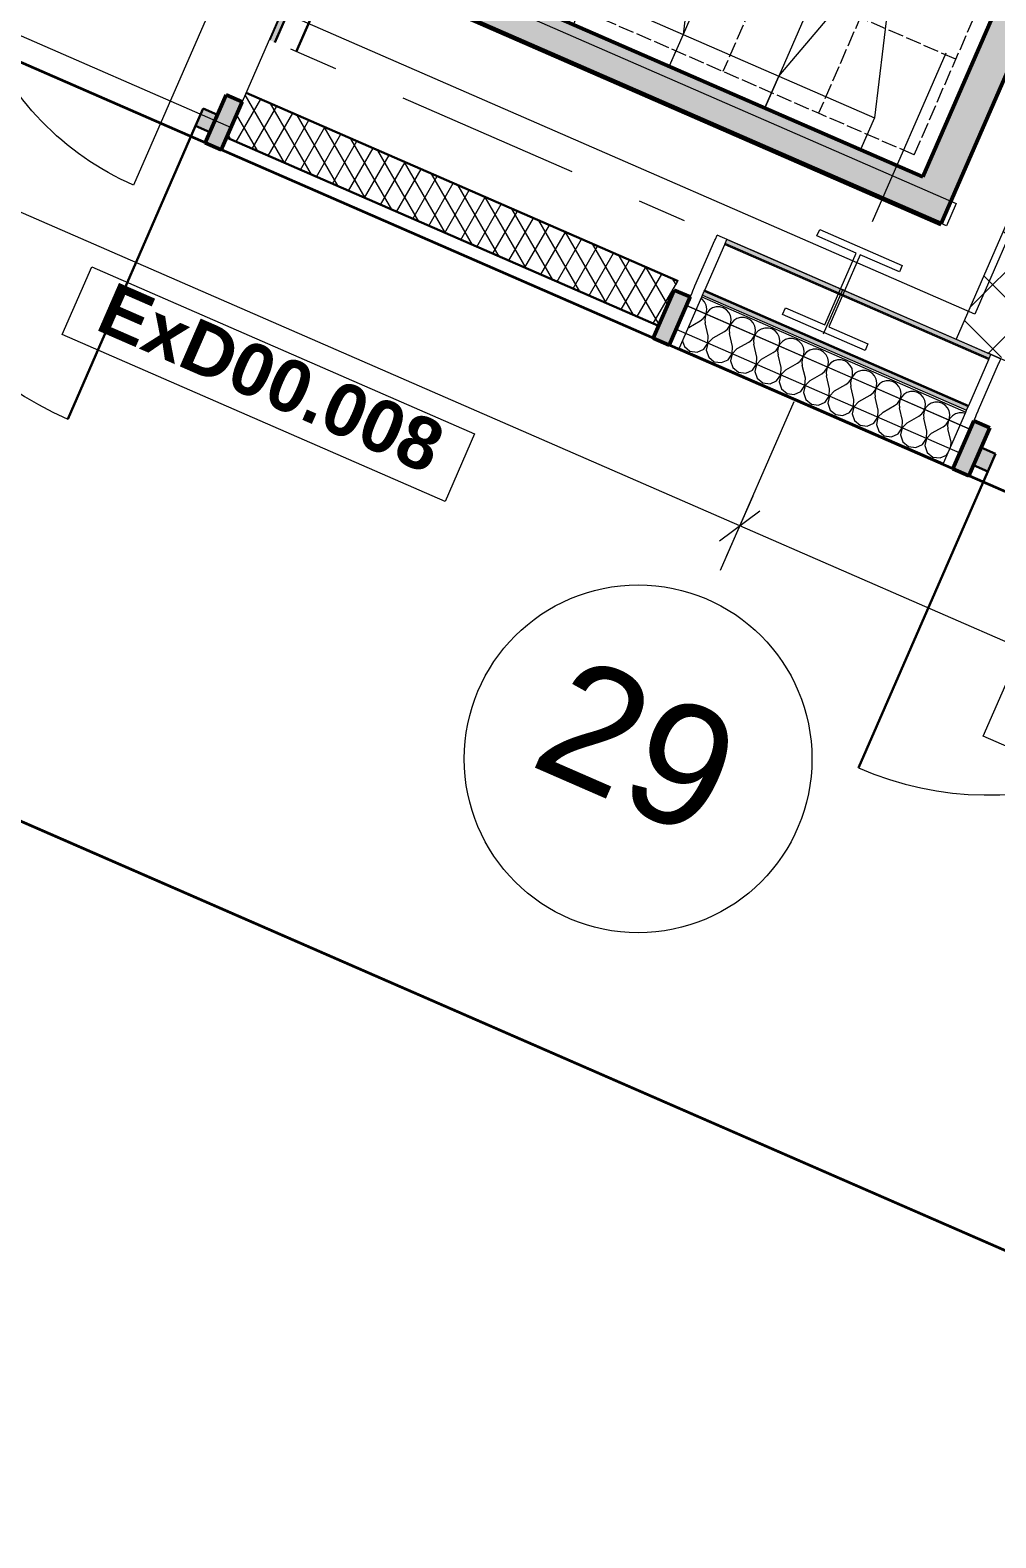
# Model space of a CAD drawing. Header units: millimetres. Extents: x -99530 to 90294, y -97212 to 56397.
# Drawn here: x 4494 to 7271, y -54804 to -50469 of the extents above; entities that cross this region are included whole.
import ezdxf
from ezdxf.enums import TextEntityAlignment as Align

# ---------------------------------------------------------------- set-up
doc = ezdxf.new("R2010")
doc.units = ezdxf.units.MM
doc.header["$MEASUREMENT"] = 0
doc.linetypes.add('Double Dashed', pattern=[1093.611073, 529.166651, -211.666656, 141.111112, -211.666656])
doc.linetypes.add('Hidden Line', pattern=[55, 45, -10])
for name, color, linetype in [('A-25-M_Wall_Ext', 7, 'Continuous'), ('A-25-M_Wall_Int', 7, 'Continuous'), ('COLUMN.IFC Import', 7, 'Continuous'), ('New_A-05-M_Gross_Int_Engineering', 7, 'Continuous'), ('New_A-15-MG_Structural_Grid_Phase_2', 7, 'Continuous'), ('New_A-20-M_ Acoustic chambers', 7, 'Continuous'), ('New_A-20-M_Floor_Slab', 7, 'Continuous'), ('New_A-20-M_Hard_Landscape', 7, 'Continuous'), ('New_A-25-M_Curtain_Wall', 7, 'Continuous'), ('New_A-25-M_Wall_Ext', 7, 'Continuous'), ('New_A-25-M_Wall_Int', 7, 'Continuous'), ('New_A-95-D_Dim_Grid.Dim', 7, 'Continuous'), ('New_ArchiCAD Doors', 7, 'Continuous')]:
    doc.layers.add(name, color=color, linetype=linetype)
for name, color, linetype, lineweight in [('A-25-M_Wall_Ext_Pen_No__87', 8, 'Continuous', 20), ('A-25-M_Wall_Int_Pen_No__1', 7, 'Continuous', 13), ('COLUMN.IFC Import_Pen_No__2', 8, 'Continuous', 15), ('New_A-20-M_ Acoustic chambers _Pen_No__101', 252, 'Continuous', 15), ('New_A-20-M_ Acoustic chambers _Pen_No__89', 8, 'Continuous', 20), ('New_A-20-M_ Acoustic chambers _Pen_No__93', 8, 'Continuous', 13), ('New_A-20-M_Floor_Slab_Pen_No__89', 8, 'Continuous', 20), ('New_A-25-M_Wall_Ext_Pen_No__1', 7, 'Continuous', 13), ('New_A-25-M_Wall_Int_Pen_No__1', 7, 'Continuous', 13), ('New_A-95-D_Dim_Grid.Dim_Pen_No__4', 7, 'Continuous', 20), ('New_A-95-P_Text_1_50_GA_Pen_No__1', 7, 'Continuous', 13), ('New_ArchiCAD Doors_Pen_No__1', 7, 'Continuous', 13), ('New_ArchiCAD Doors_Pen_No__3', 7, 'Continuous', 18), ('New_ArchiCAD Zone Stamps_Pen_No__6', 7, 'Continuous', 35)]:
    doc.layers.add(name, color=color, linetype=linetype, lineweight=lineweight)
for name, color, linetype, lineweight, true_color in [('A-25-M_Wall_Int_Pen_No__107', 7, 'Continuous', 15, 0xa6a6a6), ('New_A-05-M_Gross_Int_Engineering_Pen_No__74', 7, 'Continuous', 20, 0x606060), ('New_A-15-MG_Structural_Grid_Phase_2_Pen_No__222', 7, 'Continuous', 13, 0x65af33), ('New_A-20-M_ Acoustic chambers _Pen_No__162', 7, 'Continuous', 0, 0xe47200), ('New_A-20-M_ Acoustic chambers _Pen_No__27', 7, 'Continuous', 50, 0x2a2a2a), ('New_A-20-M_Hard_Landscape_Pen_No__53', 7, 'Continuous', 35, 0x444444), ('New_A-25-M_Curtain_Wall_Pen_No__107', 7, 'Continuous', 15, 0xa6a6a6), ('New_A-25-M_Curtain_Wall_Pen_No__144', 7, 'Continuous', 0, 0xc8c8c8), ('New_A-25-M_Curtain_Wall_Pen_No__27', 7, 'Continuous', 50, 0x2a2a2a), ('New_A-25-M_Curtain_Wall_Pen_No__43', 7, 'Continuous', 30, 0x444444), ('New_A-25-M_Wall_Ext_Pen_No__107', 7, 'Continuous', 15, 0xa6a6a6), ('New_A-25-M_Wall_Int_Pen_No__107', 7, 'Continuous', 15, 0xa6a6a6), ('New_ArchiCAD Doors_Pen_No__103', 7, 'Continuous', 15, 0xa6a6a6), ('New_ArchiCAD Doors_Pen_No__23', 7, 'Continuous', 30, 0x2a2a2a), ('New_ArchiCAD Doors_Pen_No__27', 7, 'Continuous', 50, 0x2a2a2a), ('New_ArchiCAD Doors_Pen_No__43', 7, 'Continuous', 30, 0x444444), ('New_ArchiCAD Doors_Pen_No__63', 7, 'Continuous', 20, 0x606060)]:
    doc.layers.add(name, color=color, linetype=linetype, lineweight=lineweight, true_color=true_color)
doc.styles.add('GENERATED_STYLE_1', font='')
doc.styles.add('GENERATED_STYLE_2', font='')
doc.styles.add('GENERATED_STYLE_3', font='')
doc.styles.add('GENERATED_STYLE_4', font='')
doc.styles.get('GENERATED_STYLE_1').set_extended_font_data('Arial', bold=True)
doc.styles.get('GENERATED_STYLE_2').set_extended_font_data('Swis721 BT', bold=True)
doc.styles.get('GENERATED_STYLE_3').set_extended_font_data('Arial')
doc.styles.get('GENERATED_STYLE_4').set_extended_font_data('Swis721 BT')
doc.dimstyles.new('GENERATED_STYLE__2', dxfattribs={"dimtxt": 300, "dimasz": 95, "dimexe": 0.18, "dimexo": 0, "dimgap": 0.09, "dimtad": 1, "dimdec": 0, "dimzin": 0, "dimdsep": 46, "dimtxsty": 'GENERATED_STYLE_4', "dimblk": 'ARROWHEAD_2', "dimblk1": 'ARROWHEAD_2', "dimblk2": 'ARROWHEAD_2', "dimcen": 0.09, "dimclrd": 7, "dimclre": 7, "dimclrt": 7, "dimadec": 0, "dimazin": 0, "dimtfac": 1, "dimtdec": 4, "dimtmove": 0, "dimatfit": 3, "dimfxl": 1, "dimtolj": 1, "dimtzin": 0, "dimarcsym": 0})

# ---------------------------------------------------------------- blocks, each defined once
blk = doc.blocks.new('Wall_34_1', base_point=(6380.9, -51261.4))
at = {"layer": 'A-25-M_Wall_Ext_Pen_No__87', "linetype": 'Continuous', "flags": 128}
for points in [[(6352.2, -51327.4), (6380.9, -51261.4)], [(7196.8, -51617.1), (6380.9, -51261.4)], [(6351.4, -51329.2), (6352.2, -51327.4)], [(6351.4, -51329.2), (7167.2, -51684.9)], [(7168, -51683.1), (7196.8, -51617.1)], [(7167.2, -51684.9), (7168, -51683.1)]]:
    blk.add_lwpolyline(points, dxfattribs=at)
blk = doc.blocks.new('Wall_45_1', base_point=(6469.1, -51058.7))
at = {"layer": 'A-25-M_Wall_Ext_Pen_No__87', "linetype": 'Continuous', "flags": 128}
for points in [[(6464.1, -51070.2), (6469.1, -51058.7)], [(7285, -51414.5), (6469.1, -51058.7)], [(6405.4, -51204.9), (6462.9, -51072.9)], [(6462.9, -51072.9), (6464.1, -51070.2)], [(6381, -51260.8), (6397, -51224.2)], [(6397, -51224.2), (6399.4, -51218.7)], [(6399.4, -51218.7), (6404.2, -51207.7)], [(6404.2, -51207.7), (6405.4, -51204.9)], [(6381, -51260.8), (7196.8, -51616.6)], [(7221.2, -51560.7), (7278.8, -51428.7)], [(7278.8, -51428.7), (7280, -51425.9)], [(7280, -51425.9), (7285, -51414.5)], [(7196.8, -51616.6), (7212.8, -51579.9)], [(7212.8, -51579.9), (7215.2, -51574.4)], [(7215.2, -51574.4), (7220, -51563.4)], [(7220, -51563.4), (7221.2, -51560.7)]]:
    blk.add_lwpolyline(points, dxfattribs=at)
blk = doc.blocks.new('Semi-Anechoic Lab_INB 0308_24_1', base_point=(5371.1, -47382.2))
at = {"layer": 'New_A-05-M_Gross_Int_Engineering_Pen_No__74', "linetype": 'Continuous'}
for p, q in [((7111.1, -51030.6), (9511.5, -45525.6)), ((3201.5, -49933.5), (5071.5, -50748.9)), ((5071.5, -50748.9), (5294.1, -50238.3)), ((5294.1, -50238.3), (7111.1, -51030.6))]:
    blk.add_line(p, q, dxfattribs=at)
at = {"layer": 'New_ArchiCAD Zone Stamps_Pen_No__6'}
for tag, height, style, p in [('ROOM_NAME', 250, 'GENERATED_STYLE_1', (4372.1, -45750.2)), ('zoneNameLine2', 250, 'GENERATED_STYLE_1', (4183.7, -46182.3)), ('ROOM_NUMBER', 200, 'GENERATED_STYLE_3', (3995.3, -46603)), ('measuredAreaCode', 200, 'GENERATED_STYLE_3', (3838.2, -46963.1)), ('DUMMY_649', 200, 'GENERATED_STYLE_3', (4145.7, -47097.2)), ('DUMMY_650', 200, 'GENERATED_STYLE_3', (4635, -47310.6)), ('DUMMY_651', 133.3, 'GENERATED_STYLE_3', (4914.3, -47417.1))]:
    blk.add_attdef(tag, text='', height=height, rotation=336.4404, dxfattribs=dict(at, style=style)).set_placement(p, align=Align.TOP_LEFT)
blk = doc.blocks.new('Mesh_13_1', base_point=(-603, -57840.4))
at = {"layer": 'New_A-20-M_Hard_Landscape_Pen_No__53', "linetype": 'Continuous', "flags": 128}
blk.add_lwpolyline([(-603, -57840.4), (9115.4, -62078.1), (11789.5, -55936.9), (2074.3, -51700.6)], close=True, dxfattribs=at)
blk = doc.blocks.new('Mesh_14_1', base_point=(-1940.9, -57257))
at = {"layer": 'New_A-20-M_Hard_Landscape_Pen_No__53', "linetype": 'Continuous', "flags": 128}
blk.add_lwpolyline([(-1940.9, -57257), (-603, -57840.4), (2074.3, -51700.6), (11792.7, -55938.3), (12592.1, -54105), (1085.9, -49087.7), (-1259.1, -54465.7), (-716.6, -54702.3, -0.022091)], format="xyb", close=True, dxfattribs=at)
blk = doc.blocks.new('Slab_60_1', base_point=(1614, -48627.3))
at = {"layer": 'New_A-20-M_ Acoustic chambers _Pen_No__89', "linetype": 'Continuous', "flags": 128}
blk.add_lwpolyline([(1614, -48627.3), (1642, -48563.1), (7156.5, -50967.7), (7128.5, -51031.9)], close=True, dxfattribs=at)
blk = doc.blocks.new('Slab_65_1', base_point=(4012.1, -43127.6))
at = {"layer": 'New_A-20-M_ Acoustic chambers _Pen_No__89', "linetype": 'Continuous', "flags": 128}
blk.add_lwpolyline([(4012.1, -43127.6), (1614, -48627.3), (7113.4, -51025.3), (9511.5, -45525.6)], close=True, dxfattribs=at)
blk = doc.blocks.new('Slab_66_1', base_point=(4012.1, -43127.6))
at = {"layer": 'New_A-20-M_ Acoustic chambers _Pen_No__89', "linetype": 'Continuous', "flags": 128}
blk.add_lwpolyline([(4012.1, -43127.6), (1614, -48627.3), (7113.4, -51025.3), (9511.5, -45525.6)], close=True, dxfattribs=at)
blk = doc.blocks.new('Slab_67_1', base_point=(3845.2, -42836.6))
at = {"layer": 'New_A-20-M_Floor_Slab_Pen_No__89', "linetype": 'Continuous', "flags": 128}
blk.add_lwpolyline([(3845.2, -42836.6), (9768.4, -45419.4), (7210.4, -51285.8), (1287.1, -48702.9)], close=True, dxfattribs=at)
blk = doc.blocks.new('Curtain Wall_3_1')
at = {"layer": 'New_A-25-M_Curtain_Wall_Pen_No__107', "linetype": 'Continuous'}
h = blk.add_hatch(dxfattribs=at)
h.set_pattern_fill('Batt_Insulation_0001', color=256, style=0, pattern_type=2)
h.set_pattern_definition([(60, (0, 0), (-43.30127, 25), []), (120, (0, 0), (43.30127, 25), [])])
h.paths.add_polyline_path([(6300.8, -51319.7), (6356.8, -51191.4), (5114.7, -50649.8), (5058.7, -50778.1)])
at = {"layer": 'New_A-25-M_Curtain_Wall_Pen_No__144', "linetype": 'Continuous'}
for points in [[(4997.5, -50793.4), (5043.3, -50813.4), (5103.7, -50675), (5057.9, -50655)], [(6285.4, -51355), (6331.2, -51375), (6391.6, -51236.5), (6345.8, -51216.6)]]:
    blk.add_hatch(color=256, dxfattribs=at).paths.add_polyline_path(points)
at = {"layer": 'New_ArchiCAD Doors_Pen_No__103', "linetype": 'Continuous'}
blk.add_hatch(color=256, dxfattribs=at).paths.add_polyline_path([(5032.9, -50712.3), (4991.6, -50694.3), (4969.7, -50744.7), (5010.9, -50762.7)])
at = {"layer": 'New_A-25-M_Curtain_Wall_Pen_No__27', "linetype": 'Continuous'}
for p, q in [((5057.9, -50655), (4997.5, -50793.4)), ((5043.3, -50813.4), (5103.7, -50675)), ((5103.7, -50675), (5057.9, -50655)), ((4997.5, -50793.4), (5043.3, -50813.4)), ((6345.8, -51216.6), (6285.4, -51355)), ((6331.2, -51375), (6391.6, -51236.5)), ((6391.6, -51236.5), (6345.8, -51216.6)), ((6285.4, -51355), (6331.2, -51375))]:
    blk.add_line(p, q, dxfattribs=at)
at = {"layer": 'New_A-25-M_Curtain_Wall_Pen_No__43', "linetype": 'Continuous'}
for p, q in [((6356.8, -51191.4), (5114.7, -50649.8)), ((5058.7, -50778.1), (6300.8, -51319.7))]:
    blk.add_line(p, q, dxfattribs=at)
at = {"layer": 'New_ArchiCAD Doors_Pen_No__23', "linetype": 'Continuous'}
for p, q in [((4991.6, -50694.3), (4969.7, -50744.7)), ((5032.9, -50712.3), (4991.6, -50694.3)), ((5010.9, -50762.7), (5032.9, -50712.3)), ((4969.7, -50744.7), (4601.9, -51588)), ((4969.7, -50744.7), (5010.9, -50762.7))]:
    blk.add_line(p, q, dxfattribs=at)
at = {"layer": 'New_ArchiCAD Doors_Pen_No__3', "linetype": 'Continuous'}
blk.add_arc((4969.7, -50744.7), 920, 156.4404, 246.4404, dxfattribs=at)
blk = doc.blocks.new('Curtain Wall_5_1')
at = {"layer": 'New_A-25-M_Curtain_Wall_Pen_No__144', "linetype": 'Continuous'}
blk.add_hatch(color=256, dxfattribs=at).paths.add_polyline_path([(7192.9, -51750.7), (7253.3, -51612.3), (7207.4, -51592.3), (7147.1, -51730.7)])
at = {"layer": 'New_ArchiCAD Doors_Pen_No__103', "linetype": 'Continuous'}
blk.add_hatch(color=256, dxfattribs=at).paths.add_polyline_path([(7228.3, -51669.6), (7269.5, -51687.6), (7247.5, -51738), (7206.3, -51720)])
at = {"layer": 'New_A-25-M_Curtain_Wall_Pen_No__27', "linetype": 'Continuous'}
for p, q in [((7207.4, -51592.3), (7147.1, -51730.7)), ((7192.9, -51750.7), (7253.3, -51612.3)), ((7253.3, -51612.3), (7207.4, -51592.3)), ((7147.1, -51730.7), (7192.9, -51750.7))]:
    blk.add_line(p, q, dxfattribs=at)
at = {"layer": 'New_ArchiCAD Doors_Pen_No__43', "linetype": 'Continuous'}
for p, q in [((7206.3, -51720), (7228.3, -51669.6)), ((7228.3, -51669.6), (7269.5, -51687.6)), ((7269.5, -51687.6), (7247.5, -51738)), ((7247.5, -51738), (6875.8, -52590.4)), ((7247.5, -51738), (7206.3, -51720))]:
    blk.add_line(p, q, dxfattribs=at)
at = {"layer": 'New_ArchiCAD Doors_Pen_No__63', "linetype": 'Continuous'}
blk.add_arc((7247.5, -51738), 930, 246.4404, 336.4404, dxfattribs=at)
blk = doc.blocks.new('*X532')
at = {"layer": 'New_A-25-M_Wall_Ext_Pen_No__107', "linetype": 'Continuous'}
for p, q in [((6426.2, -51242.6), (6423.3, -51240.9)), ((6433.3, -51250.4), (6426.2, -51242.6)), ((6438, -51259.7), (6433.3, -51250.4)), ((6435.4, -51290.4), (6439.1, -51280.5)), ((6440.3, -51281.1), (6435.7, -51290.5)), ((6440, -51270.1), (6438, -51259.7)), ((6439.1, -51280.5), (6440, -51270.1)), ((6447.4, -51273.3), (6440.3, -51281.1)), ((6456.3, -51267.7), (6447.4, -51273.3)), ((6466.4, -51264.8), (6456.3, -51267.7)), ((6476.9, -51264.8), (6466.4, -51264.8)), ((6487, -51267.6), (6476.9, -51264.8)), ((6496, -51273.1), (6487, -51267.6)), ((6503.1, -51280.8), (6496, -51273.1)), ((6507.9, -51290.2), (6503.1, -51280.8)), ((6387.6, -51324), (6386.6, -51325)), ((6387.6, -51324), (6420.8, -51305.2)), ((6420.8, -51305.2), (6429.1, -51298.8)), ((6429.1, -51298.8), (6435.4, -51290.4)), ((6435.7, -51290.5), (6433.7, -51300.8)), ((6433.7, -51300.8), (6434.7, -51311.3)), ((6443.5, -51348.4), (6434.7, -51311.3)), ((6498.9, -51329.2), (6505.2, -51320.8)), ((6505.5, -51320.9), (6503.6, -51331.3)), ((6505.2, -51320.8), (6508.9, -51311)), ((6510.2, -51311.5), (6505.5, -51320.9)), ((6509.8, -51300.5), (6507.9, -51290.2)), ((6508.9, -51311), (6509.8, -51300.5)), ((6517.2, -51303.7), (6510.2, -51311.5)), ((6526.1, -51298.2), (6517.2, -51303.7)), ((6536.2, -51295.3), (6526.1, -51298.2)), ((6546.7, -51295.2), (6536.2, -51295.3)), ((6556.9, -51298), (6546.7, -51295.2)), ((6565.8, -51303.5), (6556.9, -51298)), ((6573, -51311.3), (6565.8, -51303.5)), ((6577.7, -51320.6), (6573, -51311.3)), ((6579.7, -51331), (6577.7, -51320.6)), ((6606.1, -51325.7), (6596, -51328.6)), ((6616.6, -51325.7), (6606.1, -51325.7)), ((6626.7, -51328.5), (6616.6, -51325.7)), ((6369.9, -51363.5), (6375.1, -51378.8)), ((6430.9, -51386.4), (6442.6, -51369.2)), ((6442.9, -51369.3), (6438.2, -51389.6)), ((6442.6, -51369.2), (6443.5, -51348.4)), ((6457.5, -51354.4), (6442.9, -51369.3)), ((6457.5, -51354.4), (6490.6, -51335.6)), ((6490.6, -51335.6), (6498.9, -51329.2)), ((6503.6, -51331.3), (6504.6, -51341.7)), ((6513.3, -51378.8), (6504.6, -51341.7)), ((6527.3, -51384.9), (6560.4, -51366.1)), ((6560.4, -51366.1), (6568.8, -51359.7)), ((6568.8, -51359.7), (6575.1, -51351.3)), ((6575.3, -51351.4), (6573.4, -51361.7)), ((6573.4, -51361.7), (6574.4, -51372.2)), ((6575.1, -51351.3), (6578.8, -51341.4)), ((6580, -51342), (6575.3, -51351.4)), ((6578.8, -51341.4), (6579.7, -51331)), ((6587.1, -51334.2), (6580, -51342)), ((6596, -51328.6), (6587.1, -51334.2)), ((6635.7, -51334), (6626.7, -51328.5)), ((6642.8, -51341.7), (6635.7, -51334)), ((6647.5, -51351.1), (6642.8, -51341.7)), ((6649.5, -51361.4), (6647.5, -51351.1)), ((6648.6, -51371.9), (6649.5, -51361.4)), ((6656.9, -51364.6), (6649.8, -51372.4)), ((6665.8, -51359.1), (6656.9, -51364.6)), ((6675.9, -51356.2), (6665.8, -51359.1)), ((6686.4, -51356.1), (6675.9, -51356.2)), ((6696.6, -51359), (6686.4, -51356.1)), ((6705.5, -51364.4), (6696.6, -51359)), ((6712.6, -51372.2), (6705.5, -51364.4)), ((6375.1, -51378.8), (6391.2, -51392)), ((6391.2, -51392), (6411.8, -51394.8)), ((6411.8, -51394.8), (6430.9, -51386.4)), ((6438.2, -51389.6), (6445, -51409.3)), ((6445, -51409.3), (6461, -51422.5)), ((6500.7, -51416.8), (6512.4, -51399.6)), ((6512.7, -51399.7), (6508.1, -51420)), ((6512.4, -51399.6), (6513.3, -51378.8)), ((6527.3, -51384.9), (6512.7, -51399.7)), ((6583.2, -51409.3), (6574.4, -51372.2)), ((6582.3, -51430.1), (6583.2, -51409.3)), ((6597.2, -51415.4), (6630.3, -51396.6)), ((6630.3, -51396.6), (6638.6, -51390.2)), ((6638.6, -51390.2), (6644.9, -51381.7)), ((6645.2, -51381.8), (6643.3, -51392.2)), ((6643.3, -51392.2), (6644.3, -51402.6)), ((6653, -51439.7), (6644.3, -51402.6)), ((6644.9, -51381.7), (6648.6, -51371.9)), ((6649.8, -51372.4), (6645.2, -51381.8)), ((6708.5, -51420.6), (6714.7, -51412.2)), ((6717.4, -51381.6), (6712.6, -51372.2)), ((6715, -51412.3), (6713.1, -51422.6)), ((6714.7, -51412.2), (6718.5, -51402.3)), ((6719.7, -51402.9), (6715, -51412.3)), ((6719.4, -51391.9), (6717.4, -51381.6)), ((6718.5, -51402.3), (6719.4, -51391.9)), ((6726.7, -51395.1), (6719.7, -51402.9)), ((6735.7, -51389.5), (6726.7, -51395.1)), ((6745.8, -51386.6), (6735.7, -51389.5)), ((6756.3, -51386.6), (6745.8, -51386.6)), ((6766.4, -51389.4), (6756.3, -51386.6)), ((6775.4, -51394.9), (6766.4, -51389.4)), ((6782.5, -51402.6), (6775.4, -51394.9)), ((6787.2, -51412), (6782.5, -51402.6)), ((6789.2, -51422.3), (6787.2, -51412)), ((6461, -51422.5), (6481.7, -51425.3)), ((6481.7, -51425.3), (6500.7, -51416.8)), ((6508.1, -51420), (6514.8, -51439.7)), ((6514.8, -51439.7), (6530.9, -51453)), ((6530.9, -51453), (6551.5, -51455.7)), ((6551.5, -51455.7), (6570.5, -51447.3)), ((6570.5, -51447.3), (6582.3, -51430.1)), ((6582.5, -51430.2), (6577.9, -51450.5)), ((6577.9, -51450.5), (6584.6, -51470.2)), ((6597.2, -51415.4), (6582.5, -51430.2)), ((6652.1, -51460.5), (6653, -51439.7)), ((6667, -51445.8), (6652.4, -51460.6)), ((6667, -51445.8), (6700.1, -51427)), ((6700.1, -51427), (6708.5, -51420.6)), ((6713.1, -51422.6), (6714.1, -51433.1)), ((6722.9, -51470.2), (6714.1, -51433.1)), ((6770, -51457.5), (6778.3, -51451.1)), ((6778.3, -51451.1), (6784.6, -51442.6)), ((6784.9, -51442.8), (6782.9, -51453.1)), ((6782.9, -51453.1), (6783.9, -51463.6)), ((6784.6, -51442.6), (6788.3, -51432.8)), ((6789.5, -51433.3), (6784.9, -51442.8)), ((6788.3, -51432.8), (6789.2, -51422.3)), ((6796.6, -51425.5), (6789.5, -51433.3)), ((6805.5, -51420), (6796.6, -51425.5)), ((6815.6, -51417.1), (6805.5, -51420)), ((6826.1, -51417), (6815.6, -51417.1)), ((6836.2, -51419.9), (6826.1, -51417)), ((6845.2, -51425.4), (6836.2, -51419.9)), ((6852.3, -51433.1), (6845.2, -51425.4)), ((6857.1, -51442.5), (6852.3, -51433.1)), ((6859, -51452.8), (6857.1, -51442.5)), ((6858.1, -51463.3), (6859, -51452.8)), ((6866.4, -51456), (6859.4, -51463.8)), ((6875.3, -51450.4), (6866.4, -51456)), ((6885.4, -51447.5), (6875.3, -51450.4)), ((6895.9, -51447.5), (6885.4, -51447.5)), ((6906.1, -51450.3), (6895.9, -51447.5)), ((6915, -51455.8), (6906.1, -51450.3)), ((6922.2, -51463.5), (6915, -51455.8)), ((6584.6, -51470.2), (6600.7, -51483.4)), ((6600.7, -51483.4), (6621.4, -51486.2)), ((6621.4, -51486.2), (6640.4, -51477.7)), ((6640.4, -51477.7), (6652.1, -51460.5)), ((6652.4, -51460.6), (6647.7, -51480.9)), ((6647.7, -51480.9), (6654.5, -51500.6)), ((6710.2, -51508.2), (6721.9, -51491)), ((6722.2, -51491.1), (6717.6, -51511.4)), ((6721.9, -51491), (6722.9, -51470.2)), ((6736.8, -51476.3), (6722.2, -51491.1)), ((6736.8, -51476.3), (6770, -51457.5)), ((6792.7, -51500.6), (6783.9, -51463.6)), ((6806.7, -51506.7), (6839.8, -51487.9)), ((6839.8, -51487.9), (6848.1, -51481.5)), ((6848.1, -51481.5), (6854.4, -51473.1)), ((6854.7, -51473.2), (6852.8, -51483.5)), ((6852.8, -51483.5), (6853.8, -51494)), ((6862.5, -51531.1), (6853.8, -51494)), ((6854.4, -51473.1), (6858.1, -51463.3)), ((6859.4, -51463.8), (6854.7, -51473.2)), ((6926.9, -51472.9), (6922.2, -51463.5)), ((6924.3, -51503.5), (6928, -51493.7)), ((6929.2, -51494.2), (6924.5, -51503.7)), ((6928.9, -51483.2), (6926.9, -51472.9)), ((6928, -51493.7), (6928.9, -51483.2)), ((6936.3, -51486.5), (6929.2, -51494.2)), ((6945.2, -51480.9), (6936.3, -51486.5)), ((6955.3, -51478), (6945.2, -51480.9)), ((6965.8, -51477.9), (6955.3, -51478)), ((6975.9, -51480.8), (6965.8, -51477.9)), ((6984.9, -51486.3), (6975.9, -51480.8)), ((6992, -51494), (6984.9, -51486.3)), ((6996.7, -51503.4), (6992, -51494)), ((6654.5, -51500.6), (6670.6, -51513.9)), ((6670.6, -51513.9), (6691.2, -51516.6)), ((6691.2, -51516.6), (6710.2, -51508.2)), ((6717.6, -51511.4), (6724.3, -51531.1)), ((6724.3, -51531.1), (6740.4, -51544.3)), ((6761, -51547.1), (6780.1, -51538.6)), ((6780.1, -51538.6), (6791.8, -51521.4)), ((6792.1, -51521.5), (6787.4, -51541.8)), ((6787.4, -51541.8), (6794.2, -51561.5)), ((6791.8, -51521.4), (6792.7, -51500.6)), ((6806.7, -51506.7), (6792.1, -51521.5)), ((6861.6, -51551.9), (6862.5, -51531.1)), ((6876.5, -51537.2), (6861.9, -51552)), ((6876.5, -51537.2), (6909.6, -51518.4)), ((6909.6, -51518.4), (6918, -51512)), ((6918, -51512), (6924.3, -51503.5)), ((6924.5, -51503.7), (6922.6, -51514)), ((6922.6, -51514), (6923.6, -51524.5)), ((6932.4, -51561.5), (6923.6, -51524.5)), ((6979.5, -51548.8), (6987.8, -51542.4)), ((6987.8, -51542.4), (6994.1, -51534)), ((6994.4, -51534.1), (6992.5, -51544.4)), ((6994.1, -51534), (6997.8, -51524.2)), ((6999, -51524.7), (6994.4, -51534.1)), ((6998.7, -51513.7), (6996.7, -51503.4)), ((6997.8, -51524.2), (6998.7, -51513.7)), ((7006.1, -51516.9), (6999, -51524.7)), ((7015, -51511.3), (7006.1, -51516.9)), ((7025.1, -51508.4), (7015, -51511.3)), ((7035.6, -51508.4), (7025.1, -51508.4)), ((7045.7, -51511.2), (7035.6, -51508.4)), ((7054.7, -51516.7), (7045.7, -51511.2)), ((7061.8, -51524.4), (7054.7, -51516.7)), ((7066.6, -51533.8), (7061.8, -51524.4)), ((7068.6, -51544.1), (7066.6, -51533.8)), ((7084.9, -51541.8), (7075.9, -51547.4)), ((7095, -51538.9), (7084.9, -51541.8)), ((7105.5, -51538.8), (7095, -51538.9)), ((7115.6, -51541.7), (7105.5, -51538.8)), ((7124.6, -51547.2), (7115.6, -51541.7)), ((6740.4, -51544.3), (6761, -51547.1)), ((6794.2, -51561.5), (6810.2, -51574.8)), ((6810.2, -51574.8), (6830.9, -51577.6)), ((6830.9, -51577.6), (6849.9, -51569.1)), ((6849.9, -51569.1), (6861.6, -51551.9)), ((6861.9, -51552), (6857.3, -51572.3)), ((6857.3, -51572.3), (6864, -51592)), ((6919.7, -51599.5), (6931.5, -51582.3)), ((6931.7, -51582.5), (6927.1, -51602.8)), ((6931.5, -51582.3), (6932.4, -51561.5)), ((6946.3, -51567.6), (6931.7, -51582.5)), ((6946.3, -51567.6), (6979.5, -51548.8)), ((6992.5, -51544.4), (6993.5, -51554.9)), ((7002.2, -51592), (6993.5, -51554.9)), ((7016.2, -51598.1), (7049.3, -51579.3)), ((7049.3, -51579.3), (7057.7, -51572.9)), ((7057.7, -51572.9), (7063.9, -51564.4)), ((7064.2, -51564.6), (7062.3, -51574.9)), ((7062.3, -51574.9), (7063.3, -51585.4)), ((7072.1, -51622.4), (7063.3, -51585.4)), ((7063.9, -51564.4), (7067.7, -51554.6)), ((7068.9, -51555.1), (7064.2, -51564.6)), ((7067.7, -51554.6), (7068.6, -51544.1)), ((7075.9, -51547.4), (7068.9, -51555.1)), ((7131.7, -51554.9), (7124.6, -51547.2)), ((7136.4, -51564.3), (7131.7, -51554.9)), ((7133.8, -51594.9), (7137.5, -51585.1)), ((7138.7, -51585.6), (7134.1, -51595)), ((7138.4, -51574.6), (7136.4, -51564.3)), ((7137.5, -51585.1), (7138.4, -51574.6)), ((7145.8, -51577.8), (7138.7, -51585.6)), ((7154.7, -51572.3), (7145.8, -51577.8)), ((7164.8, -51569.3), (7154.7, -51572.3)), ((7175.3, -51569.3), (7164.8, -51569.3)), ((7182.7, -51571.4), (7175.3, -51569.3)), ((6864, -51592), (6880.1, -51605.2)), ((6880.1, -51605.2), (6900.7, -51608)), ((6900.7, -51608), (6919.7, -51599.5)), ((6927.1, -51602.8), (6933.8, -51622.5)), ((6933.8, -51622.5), (6949.9, -51635.7)), ((6989.6, -51630), (7001.3, -51612.8)), ((7001.6, -51612.9), (6996.9, -51633.2)), ((7001.3, -51612.8), (7002.2, -51592)), ((7016.2, -51598.1), (7001.6, -51612.9)), ((7071.1, -51643.2), (7072.1, -51622.4)), ((7086, -51628.5), (7071.4, -51643.4)), ((7086, -51628.5), (7119.2, -51609.7)), ((7119.2, -51609.7), (7127.5, -51603.3)), ((7127.5, -51603.3), (7133.8, -51594.9)), ((7134.1, -51595), (7132.1, -51605.4)), ((7132.1, -51605.4), (7133.1, -51615.8)), ((7141.9, -51652.9), (7133.1, -51615.8)), ((6949.9, -51635.7), (6970.6, -51638.5)), ((6970.6, -51638.5), (6989.6, -51630)), ((6996.9, -51633.2), (7003.7, -51652.9)), ((7003.7, -51652.9), (7019.8, -51666.1)), ((7019.8, -51666.1), (7040.4, -51668.9)), ((7040.4, -51668.9), (7059.4, -51660.4)), ((7059.4, -51660.4), (7071.1, -51643.2)), ((7071.4, -51643.4), (7066.8, -51663.7)), ((7066.8, -51663.7), (7073.5, -51683.4)), ((7141.3, -51666.4), (7141.9, -51652.9)), ((7073.5, -51683.4), (7089.6, -51696.6)), ((7089.6, -51696.6), (7110.2, -51699.4)), ((7110.2, -51699.4), (7129.3, -51690.9)), ((7129.3, -51690.9), (7133, -51685.4))]:
    blk.add_line(p, q, dxfattribs=at)
blk = doc.blocks.new('Simple Door Opening_8')
at = {"layer": 'New_ArchiCAD Doors_Pen_No__1', "linetype": 'Continuous'}
for p, q in [((2556, 332.5), (2556, 345)), ((2556, 329.5), (2556, 332.5)), ((2556, 185.5), (2556, 329.5)), ((2556, 182.5), (2556, 185.5)), ((2556, 170.5), (2556, 182.5)), ((2556, 164.5), (2556, 170.5)), ((2556, 4.5), (2556, 164.5)), ((2556, 0), (2556, 4.5))]:
    blk.add_line(p, q, dxfattribs=at)
blk = doc.blocks.new('Simple Door Opening_9')
at = {"layer": 'New_ArchiCAD Doors_Pen_No__1', "linetype": 'Continuous'}
for p, q in [((-2555.9, 332.5), (-2555.9, 345)), ((-2555.9, 329.5), (-2555.9, 332.5)), ((-2555.9, 185.5), (-2555.9, 329.5)), ((-2555.9, 182.5), (-2555.9, 185.5)), ((-2555.9, 170.5), (-2555.9, 182.5)), ((-2555.9, 164.5), (-2555.9, 170.5)), ((-2555.9, 4.5), (-2555.9, 164.5)), ((-2555.9, 0), (-2555.9, 4.5))]:
    blk.add_line(p, q, dxfattribs=at)
blk = doc.blocks.new('Wall_101_1', base_point=(1104.1, -48719.3))
at = {"layer": 'New_A-25-M_Wall_Ext_Pen_No__107', "linetype": 'Continuous', "lineweight": 0, "true_color": 0x535353}
for points in [[(6491.2, -51085.2), (7250.4, -51416.3), (7251.6, -51413.5), (6492.4, -51082.5)], [(6432.4, -51220), (7191.6, -51551), (7192.8, -51548.3), (6433.6, -51217.2)]]:
    blk.add_hatch(color=251, dxfattribs=at).paths.add_polyline_path(points)
at = {"layer": 'New_A-25-M_Wall_Ext_Pen_No__107', "linetype": 'Continuous'}
for points in [[(7256.5, -51402.1), (6497.4, -51071), (6492.4, -51082.5), (7251.6, -51413.5)], [(6427.6, -51231), (7186.8, -51562), (7191.6, -51551), (6432.4, -51220)]]:
    blk.add_hatch(color=256, dxfattribs=at).paths.add_polyline_path(points)
h = blk.add_hatch(dxfattribs=at)
h.set_pattern_fill('Plaster_0001', color=256, style=0, pattern_type=2)
h.set_pattern_definition([(0, (0, 0), (0, 173.2051), [0, -100]), (0, (50, 86.6), (0, 173.2051), [0, -100])])
h.paths.add_polyline_path([(6359.5, -51387.3), (7118.6, -51718.3), (7120.4, -51714.2), (6361.3, -51383.2)])
at = {"layer": 'New_A-25-M_Wall_Ext_Pen_No__1', "linetype": 'Continuous'}
for p, q in [((6491.2, -51085.2), (7250.4, -51416.3)), ((7251.6, -51413.5), (6492.4, -51082.5)), ((6425.2, -51236.5), (7184.4, -51567.5)), ((6427.6, -51231), (7186.8, -51562)), ((6432.4, -51220), (7191.6, -51551)), ((6433.6, -51217.2), (7192.8, -51548.3)), ((6361.3, -51383.2), (7120.4, -51714.2))]:
    blk.add_line(p, q, dxfattribs=at)
at = {"layer": 'New_A-25-M_Wall_Ext_Pen_No__1', "linetype": 'Continuous', "flags": 128}
for points in [[(7256.5, -51402.1), (6497.4, -51071)], [(6359.5, -51387.3), (7118.6, -51718.3)]]:
    blk.add_lwpolyline(points, dxfattribs=at)
at = {"layer": 'New_A-25-M_Wall_Ext', "color": 250, "lineweight": 50, "true_color": 0x2a2a2a}
blk.add_blockref('*X532', (0, 0), dxfattribs=at)
at = {"layer": 'New_ArchiCAD Doors', "color": 251, "linetype": 'Continuous', "lineweight": 20, "true_color": 0x606060, "xscale": -1, "zscale": 1000, "rotation": 336.4404115839927}
for name, p in [('Simple Door Opening_9', (4016.6, -50365.7)), ('Simple Door Opening_8', (9461.6, -52740))]:
    blk.add_blockref(name, p, dxfattribs=at)
blk = doc.blocks.new('Wall_184_1', base_point=(7156.8, -51358))
at = {"layer": 'New_A-25-M_Wall_Int_Pen_No__107', "linetype": 'Continuous'}
h = blk.add_hatch(dxfattribs=at)
h.set_pattern_fill('Concrete_Block_0001', color=256, style=0, pattern_type=2)
h.set_pattern_definition([(45, (0, 0), (-91.92388, 91.92388), []), (135, (0, 0), (91.92388, 91.92388), [])])
h.paths.add_polyline_path([(7285.2, -51414), (11534, -41670), (11405.7, -41614.1), (7156.8, -51358)])
at = {"layer": 'New_A-25-M_Wall_Int_Pen_No__1', "linetype": 'Continuous', "flags": 128}
for points in [[(11405.7, -41614.1), (7156.8, -51358)], [(7156.8, -51358), (7285.2, -51414)]]:
    blk.add_lwpolyline(points, dxfattribs=at)
blk = doc.blocks.new('Wall_202_1', base_point=(7113.4, -51025.3))
at = {"layer": 'New_A-20-M_ Acoustic chambers _Pen_No__162', "linetype": 'Continuous', "lineweight": 0, "true_color": 0x391c00}
blk.add_hatch(color=28, dxfattribs=at).paths.add_polyline_path([(7113.4, -51025.3), (9511.5, -45525.6), (9377.3, -45578.3), (7060.7, -50891)])
at = {"layer": 'New_A-20-M_ Acoustic chambers _Pen_No__27', "linetype": 'Continuous', "flags": 128}
for points in [[(7113.4, -51025.3), (9511.5, -45525.6)], [(9377.3, -45578.3), (7060.7, -50891)]]:
    blk.add_lwpolyline(points, dxfattribs=at)
blk = doc.blocks.new('Double Door 19_15')
at = {"layer": 'New_ArchiCAD Doors_Pen_No__27', "linetype": 'Continuous'}
for p, q in [((-900, 0), (-900, -102)), ((900, 0), (900, -102))]:
    blk.add_line(p, q, dxfattribs=at)
at = {"layer": 'New_ArchiCAD Doors_Pen_No__43', "linetype": 'Continuous'}
for p, q in [((-893, 0), (-900, 0)), ((-900, 0), (-900, -102)), ((-827, 0), (-893, 0)), ((-893, 0), (-893, -102)), ((-827, -102), (-827, 0)), ((893, 0), (827, 0)), ((827, 0), (827, -102)), ((893, 0), (900, 0)), ((893, -102), (893, 0)), ((900, 0), (900, -102)), ((-893, -102), (-900, -102)), ((-893, -102), (-827, -102)), ((827, -102), (893, -102)), ((893, -102), (900, -102))]:
    blk.add_line(p, q, dxfattribs=at)
at = {"layer": 'New_ArchiCAD Doors_Pen_No__63', "linetype": 'Continuous'}
for p, q in [((-827, 0), (-827, 827)), ((827, 0), (827, 827)), ((-900, 0), (-900, 275)), ((-900, 275), (900, 275)), ((900, 275), (900, 0)), ((-900, -127), (-900, -102)), ((900, -127), (-900, -127)), ((900, -102), (900, -127))]:
    blk.add_line(p, q, dxfattribs=at)
for centre, start, end in [((-827, 0), 0, 90), ((827, 0), 90, 180)]:
    blk.add_arc(centre, 827, start, end, dxfattribs=at)
blk = doc.blocks.new('Wall_204_1', base_point=(1614, -48627.3))
at = {"layer": 'New_A-20-M_ Acoustic chambers _Pen_No__162', "linetype": 'Continuous', "lineweight": 0, "true_color": 0x391c00}
blk.add_hatch(color=28, dxfattribs=at).paths.add_polyline_path([(5229.4, -50092.5), (5188.7, -50186), (7113.4, -51025.3), (7060.7, -50891)])
at = {"layer": 'New_A-20-M_ Acoustic chambers _Pen_No__27', "linetype": 'Continuous', "flags": 128}
for points in [[(7060.7, -50891), (5229.4, -50092.5)], [(5188.7, -50186), (7113.4, -51025.3)]]:
    blk.add_lwpolyline(points, dxfattribs=at)
at = {"layer": 'New_ArchiCAD Doors', "color": 251, "linetype": 'Continuous', "lineweight": 20, "true_color": 0x606060, "xscale": -0.9999999999999999, "zscale": 1000, "rotation": 156.4404115839982}
blk.add_blockref('Double Door 19_15', (4363.7, -49826.3), dxfattribs=at)
blk = doc.blocks.new('Wall_326_1', base_point=(5182.8, -50497.8))
at = {"layer": 'A-25-M_Wall_Int_Pen_No__107', "linetype": 'Continuous'}
blk.add_hatch(color=256, dxfattribs=at).paths.add_polyline_path([(5196.6, -50503.8), (5311.3, -50240.7), (5297.5, -50234.7), (5182.8, -50497.8)])
at = {"layer": 'A-25-M_Wall_Int_Pen_No__107', "linetype": 'Continuous', "lineweight": 0, "true_color": 0x535353}
for points in [[(5199.3, -50505), (5314, -50241.9), (5311.3, -50240.7), (5196.6, -50503.8)], [(5260.7, -50531.8), (5375.4, -50268.7), (5372.7, -50267.5), (5258, -50530.6)]]:
    blk.add_hatch(color=251, dxfattribs=at).paths.add_polyline_path(points)
at = {"layer": 'A-25-M_Wall_Int_Pen_No__1', "linetype": 'Continuous'}
for p, q in [((5196.6, -50503.8), (5311.3, -50240.7)), ((5199.3, -50505), (5314, -50241.9)), ((5258, -50530.6), (5372.7, -50267.5))]:
    blk.add_line(p, q, dxfattribs=at)
at = {"layer": 'A-25-M_Wall_Int_Pen_No__1', "linetype": 'Continuous', "flags": 128}
for points in [[(5297.5, -50234.7), (5182.8, -50497.8)], [(5311.3, -50240.7), (5297.5, -50234.7)], [(5314, -50241.9), (5311.3, -50240.7)], [(5372.7, -50267.5), (5314, -50241.9)], [(5260.7, -50531.8), (5375.4, -50268.7)], [(5375.4, -50268.7), (5372.7, -50267.5)]]:
    blk.add_lwpolyline(points, dxfattribs=at)
blk = doc.blocks.new('Morph_31_1')
at = {"layer": 'New_A-20-M_ Acoustic chambers _Pen_No__93', "linetype": 'Continuous', "flags": 128}
for points in [[(6571.3, -50023.1), (6371.4, -50481.4), (6331.5, -50573.1)], [(6571.3, -50023.1), (6846.3, -50143)], [(6846.3, -50143), (6646.4, -50601.3), (6606.5, -50693)], [(6371.4, -50481.4), (6646.4, -50601.3)], [(6606.5, -50693), (6331.5, -50573.1)]]:
    blk.add_lwpolyline(points, dxfattribs=at)
blk = doc.blocks.new('Morph_32_1')
at = {"layer": 'New_A-20-M_ Acoustic chambers _Pen_No__93', "linetype": 'Continuous', "flags": 128}
for points in [[(6056.5, -50453.2), (6096.4, -50361.5), (6433.8, -49963.1)], [(6433.8, -49963.1), (6371.4, -50481.4), (6331.5, -50573.1)], [(6096.4, -50361.5), (6371.4, -50481.4)], [(6331.5, -50573.1), (6056.5, -50453.2)]]:
    blk.add_lwpolyline(points, dxfattribs=at)
blk = doc.blocks.new('Morph_36_1')
at = {"layer": 'New_A-20-M_ Acoustic chambers _Pen_No__93', "linetype": 'Continuous', "flags": 128}
for points in [[(6606.5, -50693), (6646.4, -50601.3), (6983.8, -50202.9)], [(6983.8, -50202.9), (6921.4, -50721.2), (6881.5, -50812.9)], [(6646.4, -50601.3), (6921.4, -50721.2)], [(6881.5, -50812.9), (6606.5, -50693)]]:
    blk.add_lwpolyline(points, dxfattribs=at)
blk = doc.blocks.new('Morph_67_1')
at = {"layer": 'New_A-20-M_ Acoustic chambers _Pen_No__101', "linetype": 'Hidden Line', "flags": 128}
for points in [[(8764.1, -45363.3), (8644.2, -45638.3), (8524.3, -45913.3), (8404.4, -46188.3), (8284.5, -46463.3), (8164.5, -46738.3), (8044.6, -47013.3), (7924.7, -47288.3), (7804.8, -47563.3), (7684.9, -47838.3), (7565, -48113.3), (7445.1, -48388.3), (7325.2, -48663.2), (7205.3, -48938.2), (7085.3, -49213.2), (6965.4, -49488.2), (6845.5, -49763.2), (6725.6, -50038.2), (6605.7, -50313.2), (6485.8, -50588.2)], [(9039.1, -45483.2), (8919.2, -45758.2), (8799.3, -46033.2), (8679.4, -46308.2), (8559.4, -46583.2), (8439.5, -46858.2), (8319.6, -47133.2), (8199.7, -47408.2), (8079.8, -47683.2), (7959.9, -47958.2), (7840, -48233.2), (7720.1, -48508.2), (7600.2, -48783.2), (7480.3, -49058.2), (7360.3, -49333.1), (7240.4, -49608.1), (7120.5, -49883.1), (7000.6, -50158.1), (6880.7, -50433.1), (6760.8, -50708.1)], [(7035.8, -50828), (7155.7, -50553), (7275.6, -50278), (7395.5, -50003), (7515.4, -49728.1), (7635.3, -49453.1), (7755.2, -49178.1), (7875.2, -48903.1), (7995.1, -48628.1), (8115, -48353.1), (8234.9, -48078.1), (8354.8, -47803.1), (8474.7, -47528.1), (8594.6, -47253.1), (8714.5, -46978.1), (8834.4, -46703.1), (8954.4, -46428.1), (9074.3, -46153.1), (9194.2, -45878.1), (9314.1, -45603.1)], [(7155.7, -50553), (6880.7, -50433.1), (6605.7, -50313.2), (6330.7, -50193.3), (6055.7, -50073.4), (5780.7, -49953.5), (5505.7, -49833.6), (5230.7, -49713.7), (4955.7, -49593.7), (4680.7, -49473.8), (4405.8, -49353.9), (4130.8, -49234), (3855.8, -49114.1), (3580.8, -48994.2), (3305.8, -48874.3), (3030.8, -48754.4), (2755.8, -48634.5), (2480.8, -48514.5), (2205.8, -48394.6), (1930.8, -48274.7)], [(7035.8, -50828), (6760.8, -50708.1), (6485.8, -50588.2), (6210.8, -50468.3), (5935.8, -50348.4), (5660.8, -50228.5), (5385.8, -50108.6), (5110.8, -49988.6), (4835.8, -49868.7), (4560.8, -49748.8), (4285.8, -49628.9), (4010.9, -49509), (3735.9, -49389.1), (3460.9, -49269.2), (3185.9, -49149.3), (2910.9, -49029.4), (2635.9, -48909.5), (2360.9, -48789.5), (2085.9, -48669.6), (1810.9, -48549.7)], [(6881.5, -50812.9), (6606.5, -50693), (6331.5, -50573.1), (6056.5, -50453.2), (5781.5, -50333.2), (5506.5, -50213.3), (5231.5, -50093.4), (4956.5, -49973.5), (4681.5, -49853.6), (4406.5, -49733.7), (4131.5, -49613.8), (3856.5, -49493.9), (3581.5, -49374), (3306.5, -49254), (3031.5, -49134.1), (2756.6, -49014.2), (2481.6, -48894.3), (2206.6, -48774.4), (1931.6, -48654.5)], [(6350.6, -50529.2), (6331.5, -50573.1)], [(6625.6, -50649.2), (6606.5, -50693)], [(6900.6, -50769.1), (6881.5, -50812.9)]]:
    blk.add_lwpolyline(points, dxfattribs=at)
blk = doc.blocks.new('Column 17')
at = {"layer": 'COLUMN.IFC Import_Pen_No__2', "linetype": 'Continuous'}
for p, q in [((-129.4, 133.35), (129.4, 133.35)), ((-129.4, 112.85), (-129.4, 133.35)), ((129.4, 133.35), (129.4, 112.85)), ((-6.4, 112.85), (-129.4, 112.85)), ((-6.4, -112.85), (-6.4, 112.85)), ((6.4, 112.85), (6.4, -112.85)), ((129.4, 112.85), (6.4, 112.85)), ((-129.4, -112.85), (-6.4, -112.85)), ((-129.4, -133.35), (-129.4, -112.85)), ((6.4, -112.85), (129.4, -112.85)), ((129.4, -112.85), (129.4, -133.35)), ((129.4, -133.35), (-129.4, -133.35))]:
    blk.add_line(p, q, dxfattribs=at)
blk = doc.blocks.new('Standard grid marker_34')
at = {"layer": 'New_A-15-MG_Structural_Grid_Phase_2_Pen_No__222', "linetype": 'Double Dashed'}
blk.add_line((1316.9, 0), (57054.5, 0), dxfattribs=at)
at = {"layer": 'New_A-15-MG_Structural_Grid_Phase_2_Pen_No__222', "style": 'GENERATED_STYLE_4'}
for tag, p in [('AC_MarkerText_1_0', (-500, 43.4)), ('AC_MarkerText_1_1', (58871.4, 43.4))]:
    blk.add_attdef(tag, text='', height=350, rotation=180, dxfattribs=at).set_placement(p, align=Align.MIDDLE_CENTER)
blk = doc.blocks.new('Standard grid marker_36')
at = {"layer": 'New_A-15-MG_Structural_Grid_Phase_2_Pen_No__222', "linetype": 'Double Dashed'}
blk.add_line((7182, 0), (0, 0), dxfattribs=at)
at = {"layer": 'New_A-15-MG_Structural_Grid_Phase_2_Pen_No__222', "linetype": 'Continuous'}
blk.add_circle((-500, 0), 500, dxfattribs=at)
at = {"layer": 'New_A-15-MG_Structural_Grid_Phase_2_Pen_No__222', "style": 'GENERATED_STYLE_4'}
for tag, p in [('AC_MarkerText_1_0', (-500, 36.5)), ('AC_MarkerText_1_1', (27950.4, 36.5))]:
    blk.add_attdef(tag, text='', height=350, rotation=270, dxfattribs=at).set_placement(p, align=Align.MIDDLE_CENTER)
blk = doc.blocks.new('*D1928')
at = {"layer": 'New_A-95-D_Dim_Grid.Dim_Pen_No__4', "linetype": 'Continuous'}
for p, q in [((9396, -53142.7), (6534.1, -51894.7)), ((9433.5, -53056.7), (9358.5, -53228.6)), ((9337.9, -53185.5), (9454.1, -53099.8)), ((12117.8, -54329.5), (9396, -53142.7)), ((12155.3, -54243.6), (12080.4, -54415.4)), ((12059.8, -54372.4), (12175.9, -54286.6)), ((12173.9, -54353.9), (12117.8, -54329.5))]:
    blk.add_line(p, q, dxfattribs=at)
at = {"layer": 'New_A-95-D_Dim_Grid.Dim_Pen_No__4', "insert": (10295.1, -53469.3), "char_height": 300, "attachment_point": 7, "rotation": 336.4404, "style": 'GENERATED_STYLE_4'}
blk.add_mtext('\\A1;{\\fSwis721 BT|b0|i0|c0|p34;2,969}', dxfattribs=at)
blk = doc.blocks.new('ARROWHEAD_2')
at = {"color": 0, "linetype": 'Continuous', "lineweight": 0}
for p, q in [((-0.378, -0.655), (0.378, 0.655)), ((0, 0), (-1, 0))]:
    blk.add_line(p, q, dxfattribs=at)
blk = doc.blocks.new('*D1929')
at = {"layer": 'New_A-95-D_Dim_Grid.Dim_Pen_No__4', "linetype": 'Continuous'}
for p, q in [((6476, -51937.6), (6592.1, -51851.8)), ((9396, -53142.7), (6534.1, -51894.7)), ((9337.9, -53185.5), (9454.1, -53099.8))]:
    blk.add_line(p, q, dxfattribs=at)
at = {"layer": 'New_A-95-D_Dim_Grid.Dim_Pen_No__4', "insert": (7503.3, -52251.9), "char_height": 300, "attachment_point": 7, "rotation": 336.4404, "style": 'GENERATED_STYLE_4'}
blk.add_mtext('\\A1;{\\fSwis721 BT|b0|i0|c0|p34;3,122}', dxfattribs=at)
blk = doc.blocks.new('*D1930')
at = {"layer": 'New_A-95-D_Dim_Grid.Dim_Pen_No__4', "linetype": 'Continuous'}
for p, q in [((927.9, -49450.1), (-5263.2, -46750.5)), ((965.4, -49364.2), (890.4, -49536.1)), ((869.8, -49493), (985.9, -49407.3)), ((6534.1, -51894.7), (927.9, -49450.1)), ((6571.6, -51808.8), (6496.6, -51980.6)), ((6476, -51937.6), (6592.1, -51851.8)), ((9396, -53142.7), (6534.1, -51894.7))]:
    blk.add_line(p, q, dxfattribs=at)
at = {"layer": 'New_A-95-D_Dim_Grid.Dim_Pen_No__4', "insert": (3283.5, -50411.9), "char_height": 300, "attachment_point": 7, "rotation": 336.4404, "style": 'GENERATED_STYLE_4'}
blk.add_mtext('\\A1;{\\fSwis721 BT|b0|i0|c0|p34;6,116}', dxfattribs=at)

msp = doc.modelspace()

# ---------------------------------------------------------------- linework, layer by layer
at = {"layer": 'New_A-95-P_Text_1_50_GA_Pen_No__1', "linetype": 'Continuous', "flags": 128}
for points in [[(4670.7, -51150), (5771.7, -51630.1), (5687, -51824.2), (4586.1, -51344.2)], [(7319.3, -52304.9), (8420.2, -52785), (8335.6, -52979.1), (7234.6, -52499.1)]]:
    msp.add_lwpolyline(points, close=True, dxfattribs=at)

# ---------------------------------------------------------------- block references
at = {"layer": 'A-25-M_Wall_Ext', "color": 250, "lineweight": 50, "true_color": 0x2a2a2a}
for name, p in [('Wall_45_1', (6469.1, -51058.7)), ('Wall_34_1', (6380.9, -51261.4))]:
    msp.add_blockref(name, p, dxfattribs=at)
at = {"layer": 'A-25-M_Wall_Int', "color": 250, "lineweight": 50, "true_color": 0x2a2a2a}
msp.add_blockref('Wall_326_1', (5182.8, -50497.8), dxfattribs=at)
at = {"layer": 'COLUMN.IFC Import', "linetype": 'Continuous', "zscale": 1000, "rotation": 336.4404115839877}
msp.add_blockref('Column 17', (6829.5, -51216.1), dxfattribs=at)
at = {"layer": 'New_A-05-M_Gross_Int_Engineering', "linetype": 'Continuous'}
msp.add_blockref('Semi-Anechoic Lab_INB 0308_24_1', (5371.1, -47382.2), dxfattribs=at)
at = {"layer": 'New_A-15-MG_Structural_Grid_Phase_2', "color": 8, "linetype": 'Continuous', "lineweight": 15}
ref = msp.add_blockref('Standard grid marker_36', (6441.9, -52106.2), dxfattribs=dict(at, zscale=1000, rotation=66.44041158399293))
ref.add_attrib('AC_MarkerText_1', '29', dxfattribs={"layer": 'New_A-15-MG_Structural_Grid_Phase_2_Pen_No__222', "color": 85, "true_color": 0x65af33, "height": 350, "rotation": 336.4404, "style": 'GENERATED_STYLE_4'}).set_placement((6242, -52528.2), align=Align.MIDDLE_CENTER)
at = {"layer": 'New_A-15-MG_Structural_Grid_Phase_2', "color": 8, "linetype": 'Continuous', "lineweight": 15, "zscale": 1000, "rotation": 156.4404115839929}
msp.add_blockref('Standard grid marker_34', (17283.6, -55774.3), dxfattribs=at)
at = {"layer": 'New_A-20-M_ Acoustic chambers', "color": 8, "linetype": 'Continuous', "lineweight": 20}
for name, p in [('Slab_65_1', (4012.1, -43127.6)), ('Slab_66_1', (4012.1, -43127.6)), ('Slab_60_1', (1614, -48627.3))]:
    msp.add_blockref(name, p, dxfattribs=at)
at = {"layer": 'New_A-20-M_ Acoustic chambers', "linetype": 'Continuous', "lineweight": 0}
for name in ['Morph_67_1', 'Morph_32_1', 'Morph_31_1', 'Morph_36_1']:
    msp.add_blockref(name, (0, 0), dxfattribs=at)
at = {"layer": 'New_A-20-M_ Acoustic chambers', "color": 250, "lineweight": 50, "true_color": 0x2a2a2a}
for name, p in [('Wall_202_1', (7113.4, -51025.3)), ('Wall_204_1', (1614, -48627.3))]:
    msp.add_blockref(name, p, dxfattribs=at)
at = {"layer": 'New_A-20-M_Floor_Slab', "color": 8, "linetype": 'Continuous', "lineweight": 20}
msp.add_blockref('Slab_67_1', (3845.2, -42836.6), dxfattribs=at)
at = {"layer": 'New_A-20-M_Hard_Landscape', "color": 49, "lineweight": 35, "true_color": 0x444444}
for name, p in [('Mesh_14_1', (-1940.9, -57257)), ('Mesh_13_1', (-603, -57840.4))]:
    msp.add_blockref(name, p, dxfattribs=at)
at = {"layer": 'New_A-25-M_Curtain_Wall', "linetype": 'Continuous', "lineweight": 0}
for name in ['Curtain Wall_3_1', 'Curtain Wall_5_1']:
    msp.add_blockref(name, (0, 0), dxfattribs=at)
at = {"layer": 'New_A-25-M_Wall_Ext', "color": 250, "lineweight": 50, "true_color": 0x2a2a2a}
msp.add_blockref('Wall_101_1', (1104.1, -48719.3), dxfattribs=at)
at = {"layer": 'New_A-25-M_Wall_Int', "color": 250, "lineweight": 50, "true_color": 0x2a2a2a}
msp.add_blockref('Wall_184_1', (7156.8, -51358), dxfattribs=at)

# ---------------------------------------------------------------- texts
at = {"layer": 'New_A-95-P_Text_1_50_GA_Pen_No__1', "linetype": 'Continuous', "insert": (5216.9, -51400), "char_height": 150, "attachment_point": 2, "rotation": 336.4404, "style": 'GENERATED_STYLE_2'}
msp.add_mtext('\\A1;{\\fSwis721 BT|b1|i0|c0|p34;ExD00.008}', dxfattribs=at)

# ---------------------------------------------------------------- dimensions: what is measured, and where the dimension line sits
at = {"layer": 'New_A-95-D_Dim_Grid.Dim', "linetype": 'Continuous'}
for base, p1, p2, picture, middle in [((927.9, -49450.1), (6830, -51216.1), (1223.8, -48771.5), '*D1930', (3829.1, -50486.1)), ((6534.1, -51894.7), (9691.9, -52464), (6830, -51216.1), '*D1929', (8048.9, -52326.1)), ((9396, -53142.7), (12413.8, -53650.9), (9691.9, -52464), '*D1928', (10840.8, -53543.5))]:
    dim = msp.add_linear_dim(base=base, p1=p1, p2=p2, angle=156.4404, dimstyle='GENERATED_STYLE__2', dxfattribs=at)
    dim.commit()
    dim.dimension.update_dxf_attribs({"geometry": picture, "text_midpoint": middle, "dimtype": 160, "text_rotation": 336.4404})

doc.saveas('drawing.dxf')
